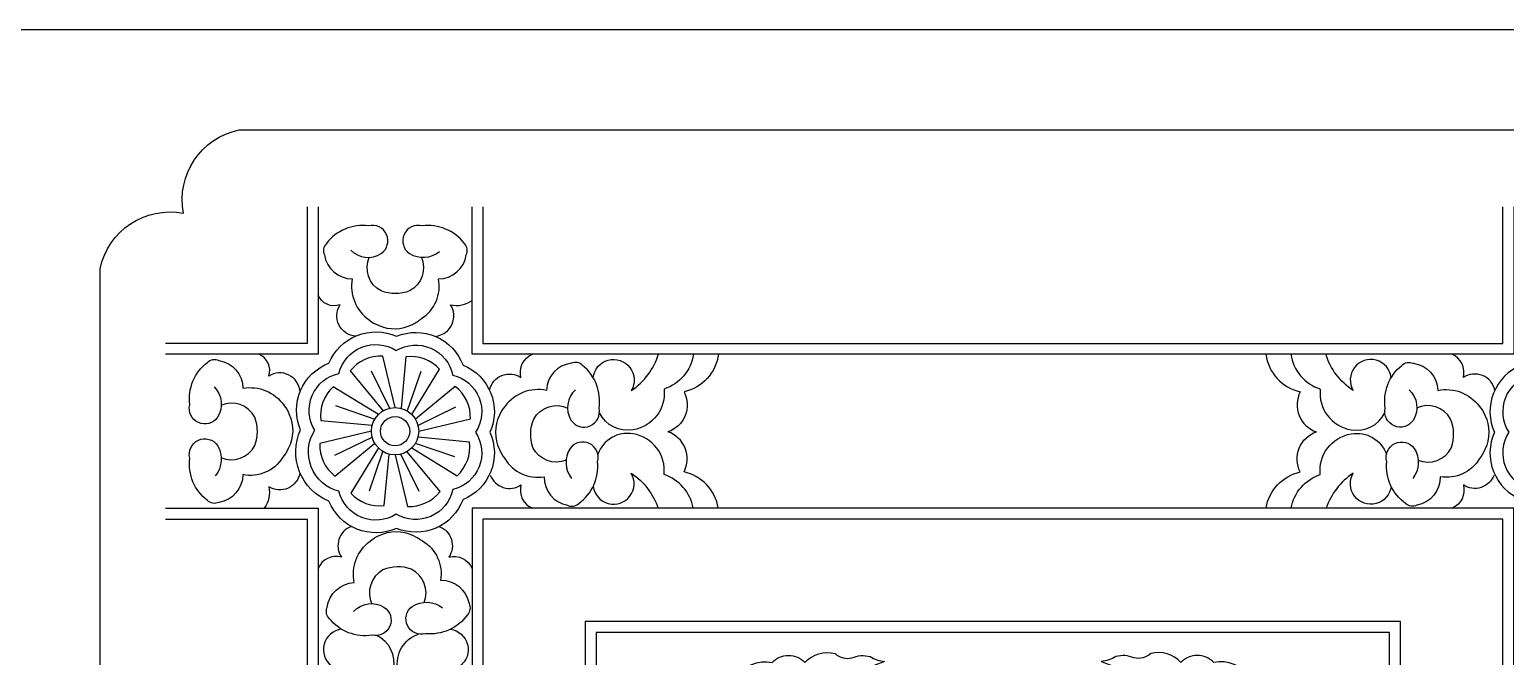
# Model space of a CAD drawing. Extents: x -66030 to 95157, y -13132 to 45879.
# Drawn here: x -48867 to -47238, y 7318 to 8010 of the extents above; entities that cross this region are included whole.
import ezdxf

# ---------------------------------------------------------------- set-up
doc = ezdxf.new("R2010")
doc.units = 0
doc.header["$LTSCALE"] = 100
doc.header["$MEASUREMENT"] = 0
for name, color, linetype in [('3', 11, 'CONTINUOUS'), ('4', 121, 'CONTINUOUS'), ('TEXT', 105, 'CONTINUOUS')]:
    doc.layers.add(name, color=color, linetype=linetype)

msp = doc.modelspace()

# ---------------------------------------------------------------- linework, layer by layer
at = {"layer": '3', "color": 2}
msp.add_line((-66009.4, 8010), (95156.9, 8010), dxfattribs=at)
at = {"layer": '4'}
for p, q in [((-48490, 7633.2), (-48469.8, 7592)), ((-48435.1, 7632.5), (-48450, 7589)), ((-48529.3, 7594.9), (-48485.9, 7580)), ((-48396.9, 7593.2), (-48438.1, 7573)), ((-48530, 7540.1), (-48488.8, 7560.2)), ((-48397.6, 7538.3), (-48441, 7553.2)), ((-48491.8, 7500.7), (-48476.9, 7544.2)), ((-48436.9, 7500), (-48457.1, 7541.2))]:
    msp.add_line(p, q, dxfattribs=at)
for points in [[(-48789.2, 7745.8, -0.410539), (-48697.1, 7807.2, -0.410539), (-48635.7, 7899.2), (-46999.6, 7899.2, -0.410539), (-46938.2, 7807.2, -0.410539), (-46846.1, 7745.8), (-46846.1, 6094.1, -0.410539), (-46938.2, 6032.7, -0.410539), (-46999.6, 5940.7), (-48635.7, 5940.7, -0.410539), (-48697.1, 6032.7, -0.410539), (-48789.2, 6094.1)], [(-48568, 7568, -0.423982), (-48536.5, 7641.7, -0.420661), (-48462, 7671.4, -0.423641), (-48388.5, 7639.5, -0.425198), (-48358.8, 7565.4, -0.425198), (-48388.5, 7491.2, -0.423641), (-48462, 7459.4, -0.421993), (-48536.6, 7489.3, -0.425642)], [(-47040.6, 7568, 0.423982), (-47072.1, 7641.7, 0.420661), (-47146.5, 7671.4, 0.423641), (-47220.1, 7639.5, 0.425198), (-47249.8, 7565.4, 0.425198), (-47220.1, 7491.2, 0.423641), (-47146.5, 7459.4, 0.421993), (-47072, 7489.3, 0.425642)]]:
    msp.add_lwpolyline(points, format="xyb", close=True, dxfattribs=at)
for points in [[(-48560.5, 7814.2), (-48560.5, 7663.6), (-48716.9, 7663.6)], [(-48366.5, 7814.2), (-48366.5, 7663.6), (-47240.5, 7663.6), (-47240.5, 7814.2)], [(-48716.9, 7469.6), (-48560.5, 7469.6), (-48560.5, 6343.6), (-48716.9, 6343.6)]]:
    msp.add_lwpolyline(points, dxfattribs=at)
for points in [[(-48512.5, 7766.5, 0.35407), (-48478.9, 7762.7, 0.838332), (-48492.8, 7793.3, 0.26672), (-48539.4, 7773.8, 0.314427), (-48541.5, 7761.3, 0.369989), (-48510.9, 7734.8, 0.292926), (-48492, 7689.5, 0.099814), (-48482, 7683.5, 0.228766), (-48444.4, 7684.5, 0.050603), (-48434.4, 7690.9, 0.310937), (-48415.6, 7734.8, 0.369989), (-48384.9, 7761.3, 0.314427), (-48387, 7773.8, 0.26672), (-48433.7, 7793.3, 0.838332), (-48447.6, 7762.7, 0.319484), (-48414.3, 7765.1)], [(-48434.5, 7758.9, -0.395368), (-48447.6, 7721.5, -0.187473), (-48478.9, 7721.5, -0.395368), (-48492, 7758.9)], [(-48507, 7671.5, -0.56785), (-48524.2, 7706.2, -0.400322), (-48548.5, 7716.9, -0.400322)], [(-48417.7, 7671.7, 0.541742), (-48402.2, 7706.2, 0.220663), (-48378.5, 7711)], [(-48552.2, 7567.8, -0.515595), (-48525.6, 7630.4, -0.510716), (-48462.2, 7655.7, -0.515594), (-48399.8, 7628.5, -0.520492), (-48374.7, 7565.4, -0.520492), (-48399.8, 7502.3, -0.515594), (-48462.2, 7475.1, -0.510716), (-48525.6, 7500.3, -0.510332), (-48552.2, 7567.8)], [(-47056.4, 7567.8, 0.515595), (-47083, 7630.4, 0.510716), (-47146.3, 7655.7, 0.515594), (-47208.7, 7628.5, 0.520492), (-47233.9, 7565.4, 0.520492), (-47208.7, 7502.3, 0.515594), (-47146.3, 7475.1, 0.510716), (-47083, 7500.3, 0.510332), (-47056.4, 7567.8)], [(-48663.4, 7615.6, -0.35407), (-48659.5, 7582, -0.838332), (-48690.2, 7595.9, -0.26672), (-48670.7, 7642.6, -0.314427), (-48658.1, 7644.7, -0.369989), (-48631.6, 7614, -0.292926), (-48586.3, 7595.2, -0.099814), (-48580.3, 7585.1, -0.228766), (-48581.4, 7547.5, -0.050603), (-48587.7, 7537.5, -0.310937), (-48631.6, 7518.7, -0.369989), (-48658.1, 7488.1, -0.314427), (-48670.7, 7490.2, -0.26672), (-48690.2, 7536.8, -0.838332), (-48659.5, 7550.8, -0.319484), (-48662, 7517.5)], [(-48568.4, 7610.2, 0.56785), (-48603, 7627.4, 0.400322), (-48613.8, 7651.6, 0.400322)], [(-48463.4, 7592.7), (-48477.1, 7649.6, 0.246463), (-48513, 7633.1), (-48476.6, 7589.2)], [(-48445, 7585.1), (-48414.4, 7635, 0.246463), (-48451.5, 7648.6), (-48456.8, 7591.9)], [(-48359.3, 7611.9, -0.533225), (-48324.5, 7625.8, -0.383007), (-48311.7, 7651.6)], [(-48244.9, 7625.8, -1.229757), (-48202.7, 7611.6, 0.170214), (-48172.6, 7651.6)], [(-48134, 7651.6, -0.282647), (-48166.5, 7613.2, -0.397275), (-48200.7, 7568.2, -0.335284), (-48237.9, 7586.9, -0.335284)], [(-48106.5, 7651.6, -0.316056), (-48144.5, 7610.1, -0.465679), (-48162.4, 7565.9, -0.495843)], [(-47502.1, 7651.6, 0.316056), (-47464.1, 7610.1, 0.465679), (-47446.2, 7565.9, 0.495843)], [(-47474.6, 7651.6, 0.282647), (-47442.1, 7613.2, 0.397275), (-47407.9, 7568.2, 0.335284), (-47370.7, 7586.9, 0.335284)], [(-47363.7, 7625.8, 1.229757), (-47405.8, 7611.6, -0.170214), (-47436, 7651.6)], [(-47249.3, 7611.9, 0.533225), (-47284.1, 7625.8, 0.383007), (-47296.8, 7651.6)], [(-48264.5, 7612.4, 0.35407), (-48269.3, 7578.9, 0.838332), (-48238.3, 7592, 0.26672), (-48256.5, 7639.2, 0.314427), (-48269, 7641.6, 0.369989), (-48296.3, 7611.7, 0.292926), (-48342.1, 7594.1, 0.099814), (-48348.4, 7584.2, 0.228766), (-48348.4, 7546.6, 0.050603), (-48342.3, 7536.4, 0.310937), (-48298.9, 7516.4, 0.369989), (-48273.3, 7485.1, 0.314427), (-48260.7, 7486.8, 0.26672), (-48239.9, 7532.9, 0.838332), (-48270.2, 7547.7, 0.319484), (-48268.6, 7514.3)], [(-47344, 7612.4, -0.35407), (-47339.3, 7578.9, -0.838332), (-47370.3, 7592, -0.26672), (-47352.1, 7639.2, -0.314427), (-47339.6, 7641.6, -0.369989), (-47312.3, 7611.7, -0.292926), (-47266.5, 7594.1, -0.099814), (-47260.2, 7584.2, -0.228766), (-47260.2, 7546.6, -0.050603), (-47266.3, 7536.4, -0.310937), (-47309.6, 7516.4, -0.369989), (-47335.3, 7485.1, -0.314427), (-47347.9, 7486.8, -0.26672), (-47368.7, 7532.9, -0.838332), (-47338.4, 7547.7, -0.319484), (-47340, 7514.3)], [(-48481.9, 7585.1), (-48531.8, 7615.7, 0.246463), (-48545.5, 7578.6), (-48488.7, 7573.3)], [(-48437.3, 7566.6), (-48380.4, 7580.3, 0.246463), (-48397, 7616.1), (-48440.9, 7579.8)], [(-48655.8, 7537.6, 0.395368), (-48618.4, 7550.8, 0.187473), (-48618.4, 7582, 0.395368), (-48655.8, 7595.1)], [(-48274.3, 7534.7, -0.395368), (-48311.3, 7548.8, -0.187473), (-48310.4, 7580, -0.395368), (-48272.7, 7592.1)], [(-47334.3, 7534.7, 0.395368), (-47297.3, 7548.8, 0.187473), (-47298.1, 7580, 0.395368), (-47335.9, 7592.1)], [(-48489.6, 7566.6), (-48546.5, 7552.9, 0.246463), (-48529.9, 7517.1), (-48486, 7553.4)], [(-48134.3, 7481.8, 0.273348), (-48166.5, 7518.7, 0.397275), (-48200.7, 7563.7, 0.370591), (-48239.6, 7541)], [(-48106.7, 7481.8, 0.306797), (-48144.5, 7521.7, 0.465679), (-48162.4, 7565.9, 0.495843)], [(-47501.9, 7481.8, -0.306797), (-47464.1, 7521.7, -0.465679), (-47446.2, 7565.9, -0.495843)], [(-47474.3, 7481.8, -0.273348), (-47442.1, 7518.7, -0.397275), (-47407.9, 7563.7, -0.370591), (-47369, 7541)], [(-48481.9, 7548.1), (-48512.5, 7498.2, 0.246463), (-48475.4, 7484.6), (-48470.1, 7541.3)], [(-48445, 7548.1), (-48395.1, 7517.5, 0.246463), (-48381.4, 7554.6), (-48438.2, 7560)], [(-48463.5, 7540.5), (-48449.8, 7483.6, 0.246463), (-48413.9, 7500.1), (-48450.3, 7544)], [(-48568.6, 7520.8, -0.541742), (-48603, 7505.4, -0.220663), (-48607.9, 7481.6)], [(-48358.4, 7518.2, 0.488711), (-48324.5, 7507.4, 0.383007), (-48311.7, 7481.6)], [(-48244.8, 7505.7, 1.218925), (-48202.7, 7520.2, -0.164361), (-48173.1, 7481.8)], [(-47363.7, 7505.7, -1.218925), (-47405.8, 7520.2, 0.164361), (-47435.5, 7481.8)], [(-47250.2, 7518.2, -0.488711), (-47284.1, 7507.4, -0.383007), (-47296.8, 7481.6)], [(-48511.8, 7461.5, 0.488711), (-48522.7, 7427.7, 0.383007), (-48548.5, 7414.9)], [(-48509.3, 7367.7, -0.35407), (-48475.8, 7372.5, -0.838332), (-48488.8, 7341.4, -0.26672), (-48536, 7359.7, -0.314427), (-48538.5, 7372.1, -0.369989), (-48508.6, 7399.5, -0.292926), (-48491, 7445.3, -0.099814), (-48481, 7451.5, -0.228766), (-48443.5, 7451.5, -0.050603), (-48433.3, 7445.5, -0.310937), (-48413.3, 7402.1, -0.369989), (-48381.9, 7376.5, -0.314427), (-48383.7, 7363.9, -0.26672), (-48429.8, 7343.1, -0.838332), (-48444.5, 7373.3, -0.319484), (-48411.2, 7371.8)], [(-48414.9, 7461.5, -0.48607), (-48404.2, 7427.7, -0.383007), (-48378.5, 7414.9)], [(-48431.5, 7377.4, 0.395368), (-48445.7, 7414.4, 0.187473), (-48476.9, 7413.6, 0.395368), (-48489, 7375.8)], [(-48522.6, 7348, 1.229757), (-48508.5, 7305.9, -0.170214), (-48548.5, 7275.7)], [(-48548.5, 7237.2, 0.282647), (-48510, 7269.6, 0.397275), (-48465, 7303.8, 0.335284), (-48483.7, 7341.1, 0.335284)], [(-48378.7, 7237.4, -0.273348), (-48415.5, 7269.6, -0.397275), (-48460.5, 7303.8, -0.370591), (-48437.8, 7342.7)], [(-48402.5, 7348, -1.218925), (-48417, 7305.9, 0.164361), (-48378.7, 7276.3)], [(-48070.2, 7286.8, -1.055128), (-48095.6, 7264.5, 0.366246), (-48100.8, 7284.8, 0.126982), (-48087.9, 7295.6, -0.281378), (-48047.2, 7311.5, -0.426753), (-48011, 7311.5, -0.279848), (-47977.6, 7321.1, 0.248463), (-47959.2, 7316.4, -0.174704), (-47939.1, 7317.9, 0.128908), (-47923.1, 7312.5, 0.027185), (-47953.7, 7299.1, -0.12406), (-47982.1, 7295.6, -0.684481), (-48012, 7283.7, -0.643109), (-48040.5, 7278.4, -0.920448), (-48022.2, 7290)], [(-47536.7, 7286.8, 1.055128), (-47511.3, 7264.5, -0.366246), (-47506.1, 7284.8, -0.126982), (-47519, 7295.6, 0.281378), (-47559.7, 7311.5, 0.426753), (-47595.9, 7311.5, 0.279848), (-47629.3, 7321.1, -0.248463), (-47647.8, 7316.4, 0.174704), (-47667.8, 7317.9, -0.128908), (-47683.9, 7312.5, -0.027185), (-47653.2, 7299.1, 0.12406), (-47624.8, 7295.6, 0.684481), (-47594.9, 7283.7, 0.643109), (-47566.4, 7278.4, 0.920448), (-47584.7, 7290)]]:
    msp.add_lwpolyline(points, format="xyb", dxfattribs=at)
for points in [[(-47240.5, 7469.6), (-48366.5, 7469.6), (-48366.5, 6343.6), (-47240.5, 6343.6)], [(-47353.5, 7356.6), (-48253.5, 7356.6), (-48253.5, 6456.6), (-47353.5, 6456.6)], [(-47365.5, 7344.6), (-48241.5, 7344.6), (-48241.5, 6468.6), (-47365.5, 6468.6)]]:
    msp.add_lwpolyline(points, close=True, dxfattribs=at)
for radius in [26.1, 16.1]:
    msp.add_circle((-48463.5, 7566.6), radius, dxfattribs=at)
at = {"layer": 'TEXT'}
for points in [[(-48548.5, 7814.2), (-48548.5, 7651.6), (-48716.9, 7651.6)], [(-47228.5, 7814.2), (-47228.5, 7651.6), (-48378.5, 7651.6), (-48378.5, 7814.2)], [(-48716.9, 7481.6), (-48548.5, 7481.6), (-48548.5, 6331.6), (-48716.9, 6331.6)], [(-47228.5, 7481.6), (-48378.5, 7481.6), (-48378.5, 6331.6), (-47228.5, 6331.6), (-47228.5, 7481.6)]]:
    msp.add_lwpolyline(points, dxfattribs=at)

doc.saveas('drawing.dxf')
